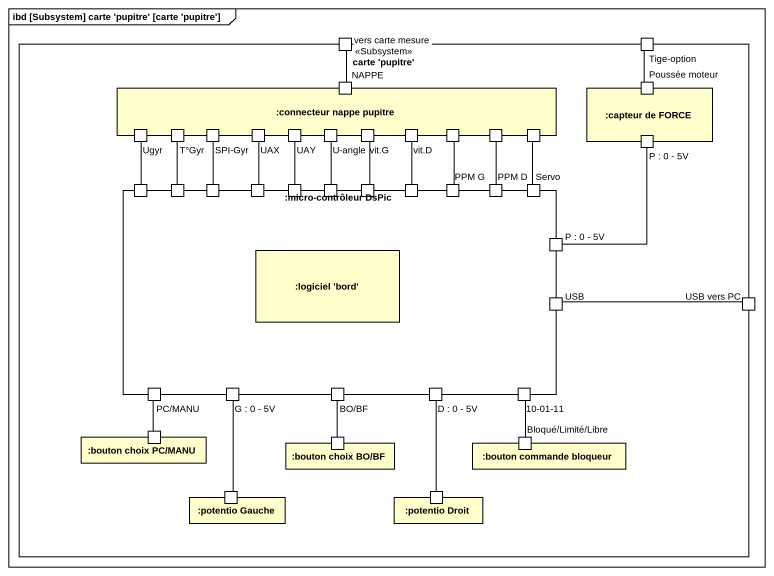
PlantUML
@startuml
mainframe ibd [Subsystem] carte 'pupitre' [carte 'pupitre']
rectangle "carte 'pupitre'" as carte_pupitre <<Subsystem>> {
  port "vers carte mesure" as vers_carte_mesure
  port "Tige-option" as Tige_option
  rectangle ":connecteur nappe pupitre" as connecteur_nappe_pupitre {
    port NAPPE
    port Ugyr
    port "T°Gyr" as T_Gyr
    port "SPI-Gyr" as SPI_Gyr
    port UAX
    port UAY
    port "U-angle" as U_angle
    port "vit.G" as vit_G
    port "vit.D" as vit_D
    port " " as port1
    port " " as port2
    port " " as port3
  }
  rectangle ":capteur de FORCE" as capteur_de_FORCE {
    port "Poussée moteur" as Poussée_moteur
    port "P : 0 - 5V" as P_0_5V
  }
  rectangle ":micro-contrôleur DsPic" as micro_contrôleur_DsPic {
    port " " as port4
    port " " as port5
    port " " as port6
    port " " as port7
    port " " as port8
    port " " as port9
    port " " as port10
    port " " as port11
    port "PPM G" as PPM_G
    port "PPM D" as PPM_D
    port Servo
    port "P : 0 - 5V" as P_0_5V_2
    rectangle ":logiciel 'bord'" as logiciel_bord
    port USB
    port "PC/MANU" as PC_MANU
    port "G : 0 - 5V" as G_0_5V
    port "BO/BF" as BO_BF
    port "D : 0 - 5V" as D_0_5V
    port "10-01-11" as p10_01_11
  }
  port "USB vers PC" as USB_vers_PC
  rectangle ":bouton choix PC/MANU" as bouton_choix_PC_MANU {
    port " " as port12
  }
  rectangle ":bouton choix BO/BF" as bouton_choix_BO_BF {
    port " " as port13
  }
  rectangle ":bouton commande bloqueur" as bouton_commande_bloqueur {
    port "Bloqué/Limité/Libre" as Bloqué_Limité_Libre
  }
  rectangle ":potentio Gauche" as potentio_Gauche {
    port " " as port14
  }
  rectangle ":potentio Droit" as potentio_Droit {
    port " " as port15
  }
}
vers_carte_mesure -- NAPPE
Tige_option -- Poussée_moteur
Ugyr -- port4
T_Gyr -- port5
SPI_Gyr -- port6
UAX -- port7
UAY -- port8
U_angle -- port9
vit_G -- port10
vit_D -- port11
P_0_5V -- P_0_5V_2
PPM_G -up- port1
PPM_D -up- port2
Servo -up- port3
USB -right- USB_vers_PC
PC_MANU -- port12
G_0_5V -- port14
BO_BF -- port13
D_0_5V -- port15
p10_01_11 -- Bloqué_Limité_Libre
@enduml
